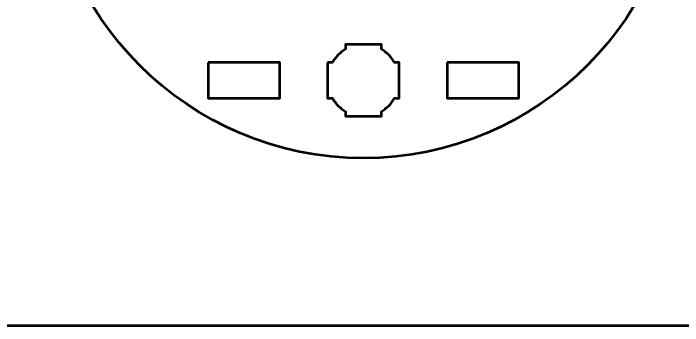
# Model space of a CAD drawing. Header units: centimetres. Extents: x -21 to 0, y -29.7 to 0.
# Drawn here: x -17.23 to -11.63, y -29.7 to -27.09 of the extents above; entities that cross this region are included whole.
import ezdxf

# ---------------------------------------------------------------- set-up
doc = ezdxf.new("R2010")
doc.units = ezdxf.units.CM
doc.header["$MEASUREMENT"] = 0
doc.layers.add('Layer 1', color=7, linetype='Continuous')

msp = doc.modelspace()

# ---------------------------------------------------------------- linework, layer by layer
at = {"layer": 'Layer 1', "color": 3, "lineweight": 53}
msp.add_ellipse((-14.29996, -25.64999), major_axis=(0, 2.65), ratio=1, dxfattribs=at)
at = {"layer": 'Layer 1', "color": 1, "lineweight": 53}
msp.add_open_spline([(-21.00003, -29.19995), (-21.00003, -29.19995), (-21.00003, -2.29992), (-21.00003, -2.29992), (-21.00003, -2.29992), (-21.00003, -2.21709), (-20.93286, -2.14992), (-20.85003, -2.14992), (-20.85003, -2.14992), (-20.7672, -2.14992), (-20.70003, -2.08275), (-20.70003, -1.99992), (-20.70003, -1.99992), (-20.70003, -1.91709), (-20.7672, -1.84992), (-20.85003, -1.84992), (-20.85003, -1.84992), (-20.93286, -1.84992), (-21.00003, -1.78275), (-21.00003, -1.69992), (-21.00003, -1.69992), (-21.00003, -1.61709), (-20.93286, -1.54992), (-20.85003, -1.54992), (-20.85003, -1.54992), (-20.7672, -1.54992), (-20.70003, -1.48275), (-20.70003, -1.39992), (-20.70003, -1.39992), (-20.70003, -1.31709), (-20.7672, -1.24992), (-20.85003, -1.24992), (-20.85003, -1.24992), (-20.93286, -1.24992), (-21.00003, -1.18275), (-21.00003, -1.09992), (-21.00003, -1.09992), (-21.00003, -1.09992), (-21.00003, -0.49992), (-21.00003, -0.49992), (-21.00003, -0.49992), (-21.00003, -0.22295), (-20.77694, 0.00004), (-20.49994, 0.00004), (-20.49994, 0.00004), (-20.49994, 0.00004), (-0.50008, 0.00004), (-0.50008, 0.00004), (-0.50008, 0.00004), (-0.22294, 0.00004), (0.00002, -0.22295), (0.00002, -0.49992), (0.00002, -0.49992), (0.00002, -0.49992), (0.00002, -29.19995), (0.00002, -29.19995), (0.00002, -29.19995), (0.00002, -29.47695), (-0.22294, -29.70004), (-0.50008, -29.70004), (-0.50008, -29.70004), (-0.50008, -29.70004), (-20.49994, -29.70004), (-20.49994, -29.70004), (-20.49994, -29.70004), (-20.77694, -29.70004), (-21.00003, -29.47695), (-21.00003, -29.19995)], degree=3, knots=[0, 0, 0, 0, 0.0588235, 0.0588235, 0.0588235, 0.0588235, 0.1176471, 0.1176471, 0.1176471, 0.1176471, 0.1764706, 0.1764706, 0.1764706, 0.1764706, 0.2352941, 0.2352941, 0.2352941, 0.2352941, 0.2941176, 0.2941176, 0.2941176, 0.2941176, 0.3529412, 0.3529412, 0.3529412, 0.3529412, 0.4117647, 0.4117647, 0.4117647, 0.4117647, 0.4705882, 0.4705882, 0.4705882, 0.4705882, 0.5294118, 0.5294118, 0.5294118, 0.5294118, 0.5882353, 0.5882353, 0.5882353, 0.5882353, 0.6470588, 0.6470588, 0.6470588, 0.6470588, 0.7058824, 0.7058824, 0.7058824, 0.7058824, 0.7647059, 0.7647059, 0.7647059, 0.7647059, 0.8235294, 0.8235294, 0.8235294, 0.8235294, 0.8823529, 0.8823529, 0.8823529, 0.8823529, 0.9411765, 0.9411765, 0.9411765, 0.9411765, 1, 1, 1, 1], dxfattribs=at)
at = {"layer": 'Layer 1', "lineweight": 53}
for points, knots in [([(-14.59996, -27.49993), (-14.59996, -27.49993), (-14.55976, -27.49993), (-14.55976, -27.49993), (-14.55976, -27.49993), (-14.53343, -27.45441), (-14.49547, -27.41648), (-14.44996, -27.39015), (-14.44996, -27.39015), (-14.44996, -27.39015), (-14.44996, -27.34993), (-14.44996, -27.34993), (-14.44996, -27.34993), (-14.44996, -27.34993), (-14.14996, -27.34993), (-14.14996, -27.34993), (-14.14996, -27.34993), (-14.14996, -27.34993), (-14.14996, -27.39012), (-14.14996, -27.39012), (-14.14996, -27.39012), (-14.10443, -27.41645), (-14.06644, -27.4544), (-14.04008, -27.49993), (-14.04008, -27.49993), (-14.04008, -27.49993), (-13.99996, -27.49993), (-13.99996, -27.49993), (-13.99996, -27.49993), (-13.99996, -27.49993), (-13.99996, -27.64535), (-13.99996, -27.64535), (-13.99996, -27.64535), (-13.99996, -27.64535), (-13.9999, -27.65), (-13.9999, -27.65), (-13.9999, -27.65), (-13.9999, -27.65), (-13.99996, -27.65464), (-13.99996, -27.65464), (-13.99996, -27.65464), (-13.99996, -27.65464), (-13.99996, -27.79993), (-13.99996, -27.79993), (-13.99996, -27.79993), (-13.99996, -27.79993), (-14.04003, -27.79993), (-14.04003, -27.79993), (-14.04003, -27.79993), (-14.06638, -27.8455), (-14.10438, -27.88351), (-14.14996, -27.90987), (-14.14996, -27.90987), (-14.14996, -27.90987), (-14.14996, -27.94993), (-14.14996, -27.94993), (-14.14996, -27.94993), (-14.14996, -27.94993), (-14.29324, -27.94993), (-14.29324, -27.94993), (-14.29324, -27.94993), (-14.29324, -27.94993), (-14.29991, -27.95001), (-14.29991, -27.95001), (-14.29991, -27.95001), (-14.29991, -27.95001), (-14.30659, -27.94993), (-14.30659, -27.94993), (-14.30659, -27.94993), (-14.30659, -27.94993), (-14.44996, -27.94993), (-14.44996, -27.94993), (-14.44996, -27.94993), (-14.44996, -27.94993), (-14.44996, -27.90983), (-14.44996, -27.90983), (-14.44996, -27.90983), (-14.4955, -27.88347), (-14.53348, -27.84548), (-14.55981, -27.79993), (-14.55981, -27.79993), (-14.55981, -27.79993), (-14.59996, -27.79993), (-14.59996, -27.79993), (-14.59996, -27.79993), (-14.59996, -27.79993), (-14.59996, -27.49993), (-14.59996, -27.49993)], [0, 0, 0, 0, 0.0454545, 0.0454545, 0.0454545, 0.0454545, 0.0909091, 0.0909091, 0.0909091, 0.0909091, 0.1363636, 0.1363636, 0.1363636, 0.1363636, 0.1818182, 0.1818182, 0.1818182, 0.1818182, 0.2272727, 0.2272727, 0.2272727, 0.2272727, 0.2727273, 0.2727273, 0.2727273, 0.2727273, 0.3181818, 0.3181818, 0.3181818, 0.3181818, 0.3636364, 0.3636364, 0.3636364, 0.3636364, 0.4090909, 0.4090909, 0.4090909, 0.4090909, 0.4545455, 0.4545455, 0.4545455, 0.4545455, 0.5, 0.5, 0.5, 0.5, 0.5454545, 0.5454545, 0.5454545, 0.5454545, 0.5909091, 0.5909091, 0.5909091, 0.5909091, 0.6363636, 0.6363636, 0.6363636, 0.6363636, 0.6818182, 0.6818182, 0.6818182, 0.6818182, 0.7272727, 0.7272727, 0.7272727, 0.7272727, 0.7727273, 0.7727273, 0.7727273, 0.7727273, 0.8181818, 0.8181818, 0.8181818, 0.8181818, 0.8636364, 0.8636364, 0.8636364, 0.8636364, 0.9090909, 0.9090909, 0.9090909, 0.9090909, 0.9545455, 0.9545455, 0.9545455, 0.9545455, 1, 1, 1, 1]), ([(-15.59995, -27.49995), (-15.59995, -27.49995), (-14.99994, -27.49995), (-14.99994, -27.49995), (-14.99994, -27.49995), (-14.99994, -27.49995), (-14.99994, -27.79996), (-14.99994, -27.79996), (-14.99994, -27.79996), (-14.99994, -27.79996), (-15.59995, -27.79996), (-15.59995, -27.79996), (-15.59995, -27.79996), (-15.59995, -27.79996), (-15.59995, -27.49995), (-15.59995, -27.49995)], [0, 0, 0, 0, 0.25, 0.25, 0.25, 0.25, 0.5, 0.5, 0.5, 0.5, 0.75, 0.75, 0.75, 0.75, 1, 1, 1, 1]), ([(-13.59988, -27.49995), (-13.59988, -27.49995), (-12.99988, -27.49995), (-12.99988, -27.49995), (-12.99988, -27.49995), (-12.99988, -27.49995), (-12.99988, -27.79996), (-12.99988, -27.79996), (-12.99988, -27.79996), (-12.99988, -27.79996), (-13.59988, -27.79996), (-13.59988, -27.79996), (-13.59988, -27.79996), (-13.59988, -27.79996), (-13.59988, -27.49995), (-13.59988, -27.49995)], [0, 0, 0, 0, 0.25, 0.25, 0.25, 0.25, 0.5, 0.5, 0.5, 0.5, 0.75, 0.75, 0.75, 0.75, 1, 1, 1, 1])]:
    msp.add_open_spline(points, degree=3, knots=knots, dxfattribs=at)

doc.saveas('drawing.dxf')
